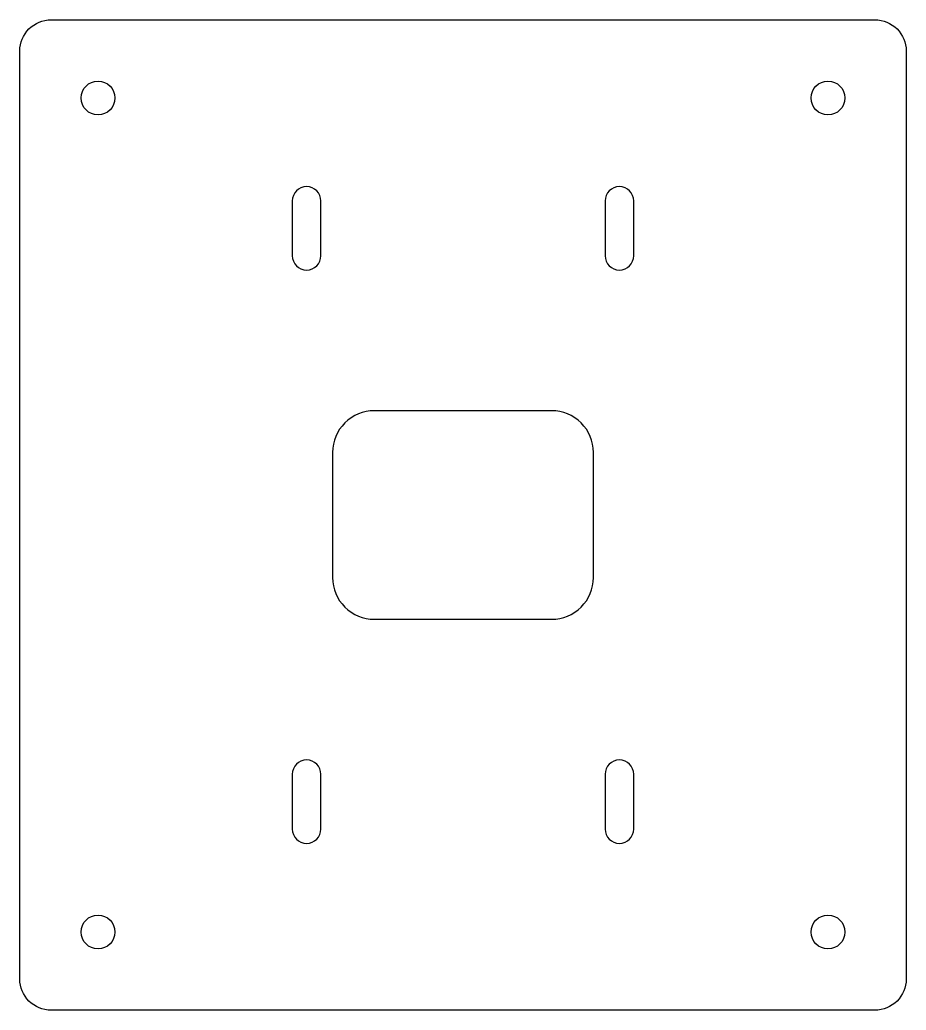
# Model space of a CAD drawing. Header units: millimetres. Extents: x -85 to 85, y -95 to 95.
import ezdxf

# ---------------------------------------------------------------- set-up
doc = ezdxf.new("R2010")
doc.units = ezdxf.units.MM
doc.layers.add('CUT', color=1, linetype='Continuous')

msp = doc.modelspace()

# ---------------------------------------------------------------- linework, layer by layer
at = {"layer": 'CUT'}
for points in [[(-85, -89), (-85, 89, -0.414214), (-79, 95), (79, 95, -0.414214), (85, 89), (85, -89, -0.414214), (79, -95), (-79, -95, -0.414214)], [(-32.75, 60.25), (-32.75, 49.75, 1), (-27.25, 49.75), (-27.25, 60.25, 1)], [(27.25, 60.25), (27.25, 49.75, 1), (32.75, 49.75), (32.75, 60.25, 1)], [(-25, 12), (-25, -12, 0.414214), (-17, -20), (17, -20, 0.414214), (25, -12), (25, 12, 0.414214), (17, 20), (-17, 20, 0.414214)], [(-32.75, -49.75), (-32.75, -60.25, 1), (-27.25, -60.25), (-27.25, -49.75, 1)], [(27.25, -49.75), (27.25, -60.25, 1), (32.75, -60.25), (32.75, -49.75, 1)]]:
    msp.add_lwpolyline(points, format="xyb", close=True, dxfattribs=at)
for centre in [(-70, 80), (70, 80), (-70, -80), (70, -80)]:
    msp.add_circle(centre, 3.25, dxfattribs=at)

doc.saveas('drawing.dxf')
